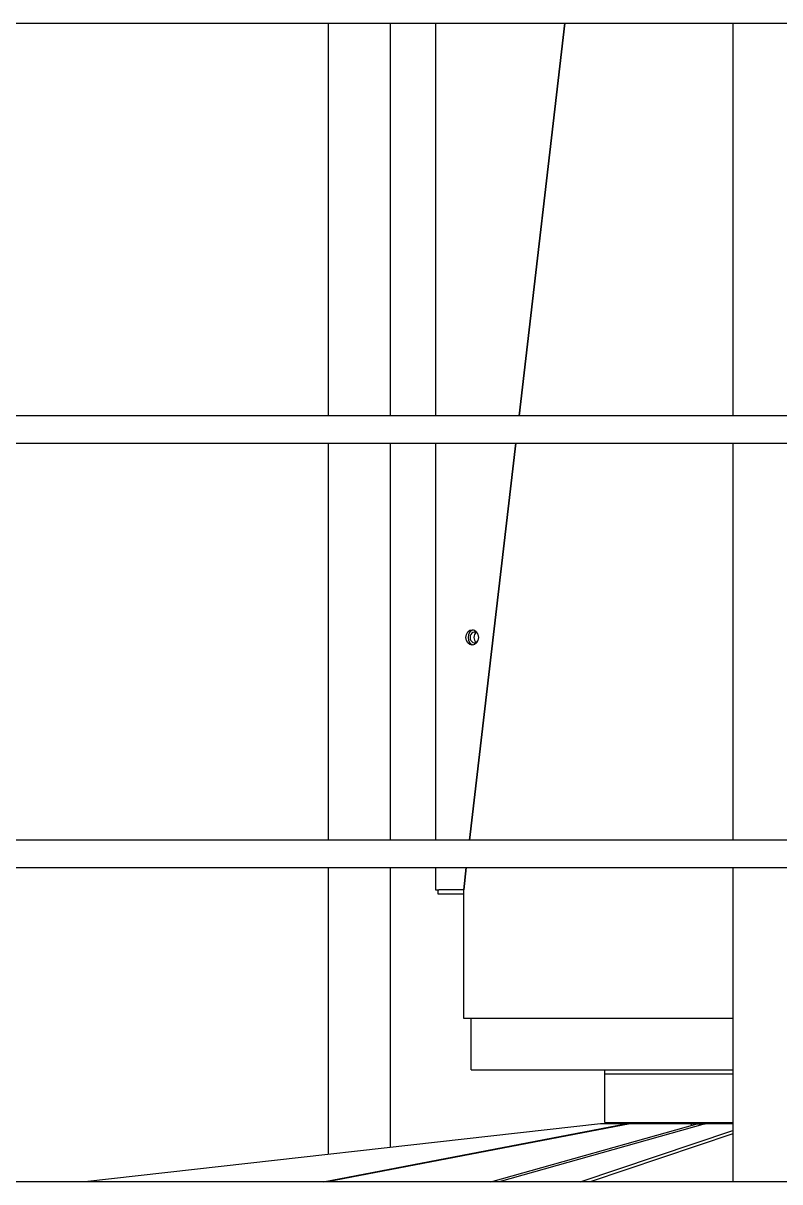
# Model space of a CAD drawing. Header units: millimetres. Extents: x 0 to 157650, y 0 to 89100.
# Drawn here: x 55755 to 56343, y 81060 to 81961 of the extents above; entities that cross this region are included whole.
import ezdxf

# ---------------------------------------------------------------- set-up
doc = ezdxf.new("R2010")
doc.units = ezdxf.units.MM
doc.header["$LTSCALE"] = 150
doc.layers.add('Visible', color=7, linetype='Continuous', lineweight=25)

msp = doc.modelspace()

# ---------------------------------------------------------------- linework, layer by layer
at = {"layer": 'Visible', "color": 9, "true_color": 0xc0c0c0}
for p, q in [((53969.92, 81961.25), (59172.18, 81961.25)), ((55992.03, 81656.05), (55992.03, 81961.25)), ((56040.33, 81656.05), (56040.33, 81961.25)), ((56075.37, 81961.25), (56075.37, 81656.05)), ((56140.31, 81656.05), (56175.95, 81961.25)), ((56175.95, 81961.25), (56140.31, 81656.05)), ((56306.5, 81961.25), (56306.5, 81656.05)), ((59172.18, 81656.05), (53969.92, 81656.05)), ((53969.92, 81634.75), (59172.18, 81634.75)), ((55992.03, 81326.05), (55992.03, 81634.75)), ((56040.33, 81326.05), (56040.33, 81634.75)), ((56075.37, 81634.75), (56075.37, 81326.05)), ((56101.76, 81326.05), (56137.82, 81634.75)), ((56137.82, 81634.75), (56101.76, 81326.05)), ((56306.5, 81634.75), (56306.5, 81326.05)), ((59172.18, 81326.05), (53969.92, 81326.05)), ((53969.92, 81304.75), (59172.18, 81304.75)), ((55992.03, 81081.66), (55992.03, 81304.75)), ((56040.33, 81087.08), (56040.33, 81304.75)), ((56075.37, 81304.75), (56075.37, 81287.4)), ((56097.25, 81287.4), (56099.28, 81304.75)), ((56099.28, 81304.75), (56097.25, 81287.4)), ((56306.5, 81304.75), (56306.5, 81060.4)), ((56075.37, 81287.4), (56077.84, 81287.4)), ((56077.18, 81287.4), (56077.18, 81284.4)), ((56077.18, 81284.4), (56097.25, 81284.4)), ((56097.25, 81287.4), (56077.84, 81287.4)), ((56097.25, 81187.4), (56097.25, 81287.4)), ((56306.5, 81187.4), (56097.25, 81187.4)), ((56103.13, 81147.4), (56103.13, 81187.4)), ((56103.13, 81147.4), (56306.5, 81147.4)), ((56207.03, 81144.4), (56207.03, 81147.4)), ((56207.03, 81144.4), (56306.5, 81144.4)), ((56207.03, 81106.4), (56207.03, 81144.4)), ((56207.03, 81144.4), (56306.5, 81144.4)), ((56203.53, 81105.4), (55802.62, 81060.4)), ((55987.88, 81060.4), (56223.18, 81105.4)), ((56226.68, 81105.4), (55991.38, 81060.4)), ((56118.36, 81060.4), (56278.7, 81105.4)), ((56285.1, 81105.4), (56124.76, 81060.4)), ((56223.18, 81105.4), (56203.53, 81105.4)), ((56207.03, 81106.4), (56306.5, 81106.4)), ((56226.68, 81105.4), (56223.18, 81105.4)), ((56273.52, 81105.4), (56226.68, 81105.4)), ((56278.7, 81105.4), (56273.52, 81105.4)), ((56273.52, 81105.4), (56274.6, 81104.25)), ((56278.7, 81105.4), (56285.1, 81105.4)), ((56283.53, 81106.4), (56283.53, 81105.4)), ((56306.5, 81105.4), (56285.1, 81105.4)), ((56187.83, 81060.4), (56306.5, 81100.37)), ((56306.5, 81097.78), (56195.51, 81060.4)), ((59148.03, 81060.4), (54004.25, 81060.4))]:
    msp.add_line(p, q, dxfattribs=at)
msp.add_ellipse((56103.83, 81483.69), major_axis=(0, -6), ratio=0.808824, dxfattribs=at)
for centre, major_axis, start_param, end_param in [((56105.6, 81483.69), (0, 6), 0.182777, 2.958815), ((56105.6, 81483.69), (0, -4.19), 2.293413, 7.131365), ((56108.54, 81483.69), (0, -4.19), 3.590526, 5.834252)]:
    msp.add_ellipse(centre, major_axis=major_axis, ratio=0.808824, start_param=start_param, end_param=end_param, dxfattribs=at)

doc.saveas('drawing.dxf')
